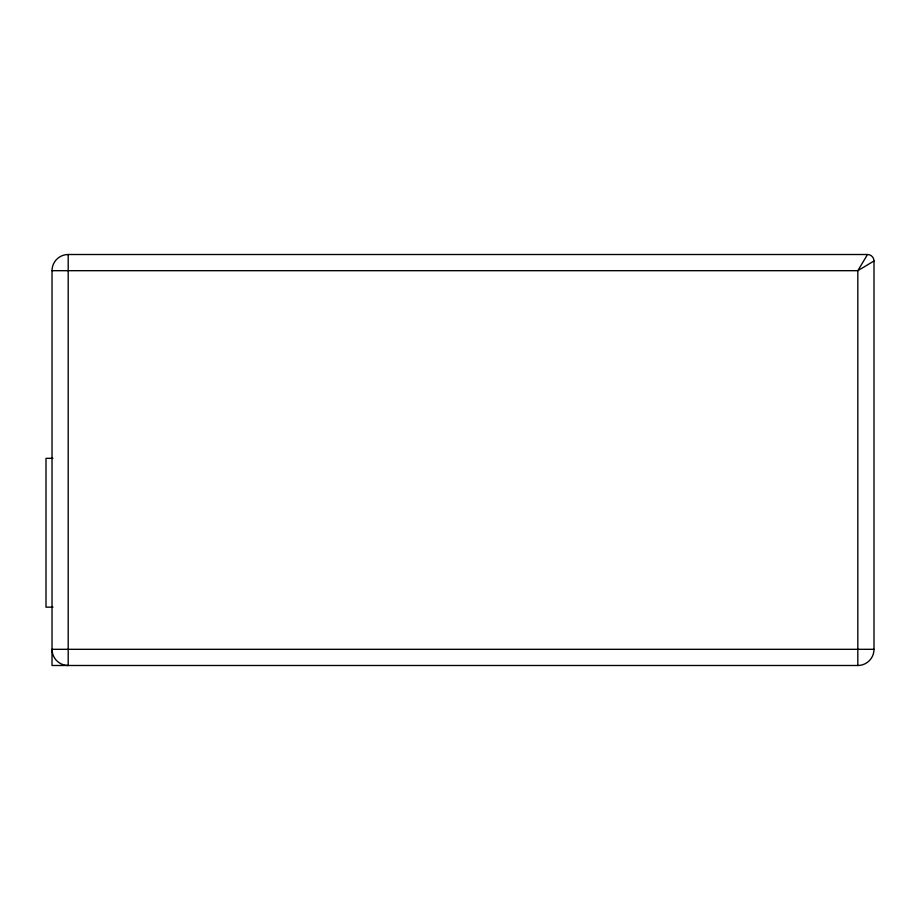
<?xml version="1.0" encoding="UTF-8"?>
<svg xmlns="http://www.w3.org/2000/svg" width="920" height="920" viewBox="0 0 920 920"><rect width="100%" height="100%" fill="white"/><g stroke="black" fill="none" stroke-linecap="round" stroke-linejoin="round"><path stroke-width="1.38" d="M866.973 255.427L857.819 270.687L857.819 665.494L52.026 665.494L52.026 270.687A16.18 16.18 0 0 1 68.206 254.506L867.525 254.506A6.474 6.474 0 0 1 874 260.981L874 649.313A16.18 16.18 0 0 1 857.819 665.494M873.954 261.015L857.819 270.687L52.026 270.687M52.877 458.332L46 458.332L46 607.165L52.992 607.165M874 649.313L52.026 649.313A16.18 16.18 0 0 0 68.206 665.494L68.206 254.506"/></g></svg>
